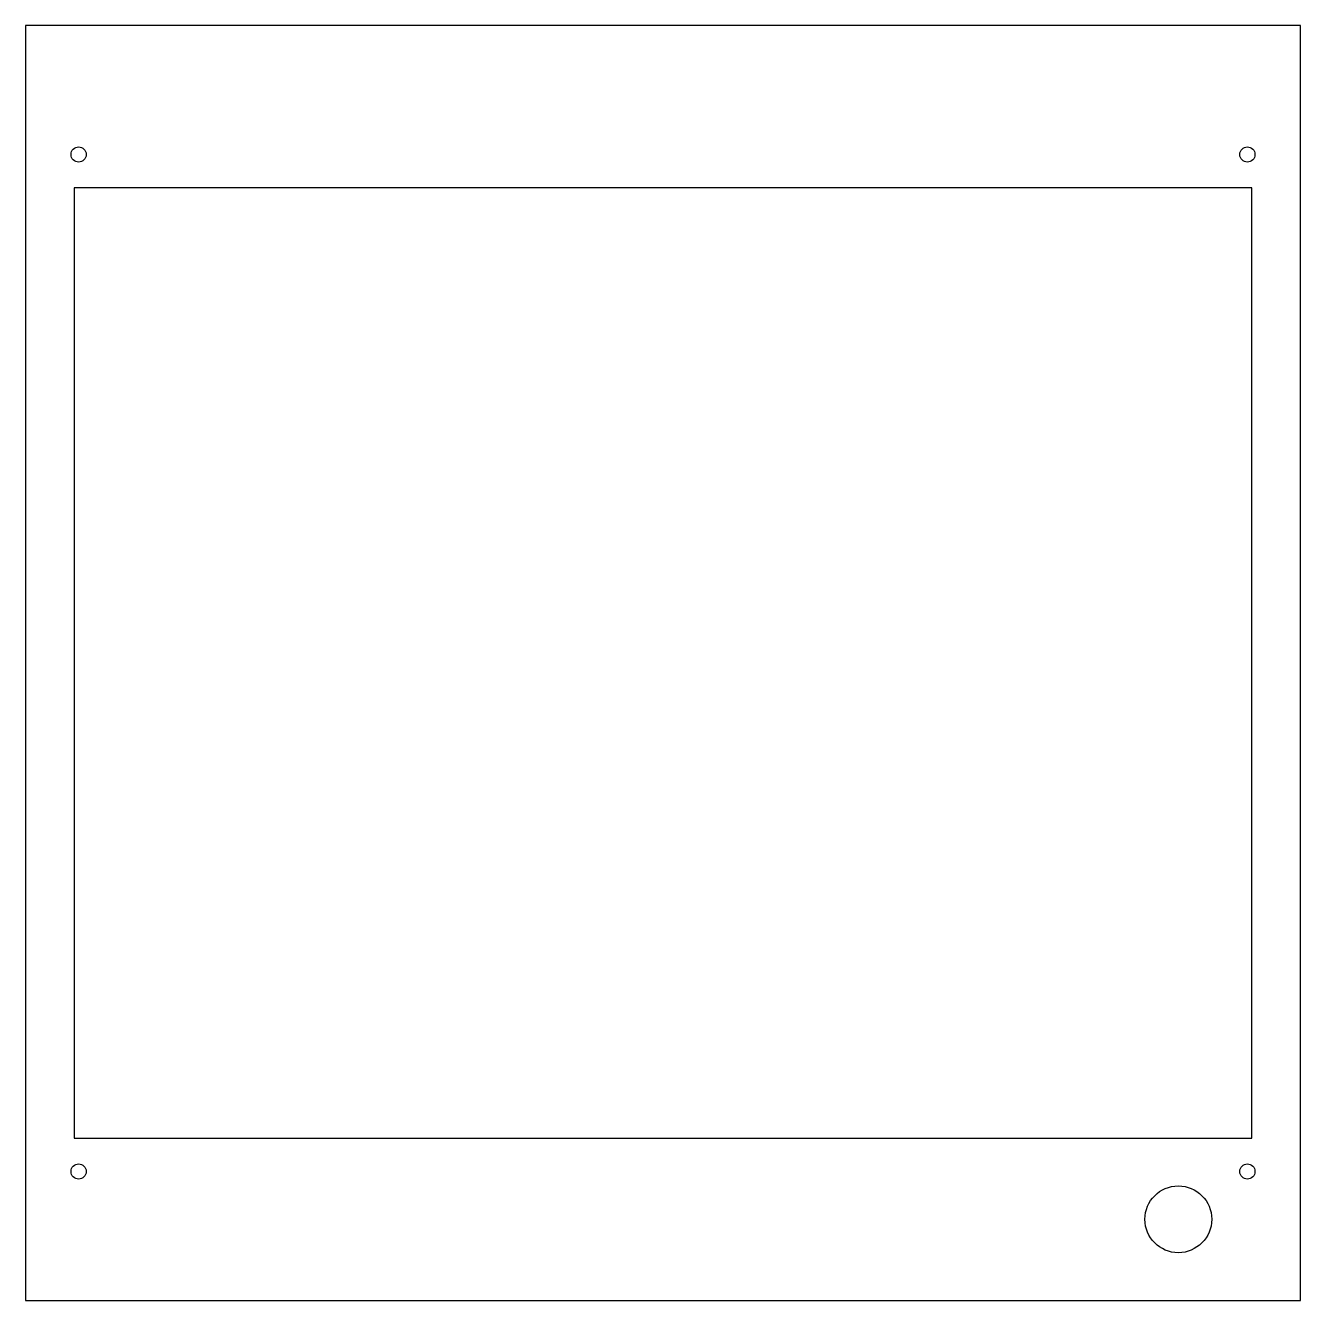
# Model space of a CAD drawing. Header units: millimetres. Extents: x -210 to 210, y -210 to 210.
import ezdxf

# ---------------------------------------------------------------- set-up
doc = ezdxf.new("R2010")
doc.units = ezdxf.units.MM

msp = doc.modelspace()

# ---------------------------------------------------------------- linework, layer by layer
at = {"color": 7, "linetype": 'Continuous', "lineweight": 25}
for p, q in [((210, 210), (-210, 210)), ((-210, 210), (-210, -210)), ((210, -210), (210, 210)), ((-194, 156.5), (-194, -156.5)), ((194, 156.5), (-194, 156.5)), ((194, -156.5), (194, 156.5)), ((-194, -156.5), (194, -156.5)), ((-210, -210), (210, -210))]:
    msp.add_line(p, q, dxfattribs=at)
for centre, radius in [((-192.5, 167.5), 2.5), ((192.5, 167.5), 2.5), ((-192.5, -167.5), 2.5), ((192.5, -167.5), 2.5), ((169.75, -183.25), 11)]:
    msp.add_circle(centre, radius, dxfattribs=at)

doc.saveas('drawing.dxf')
